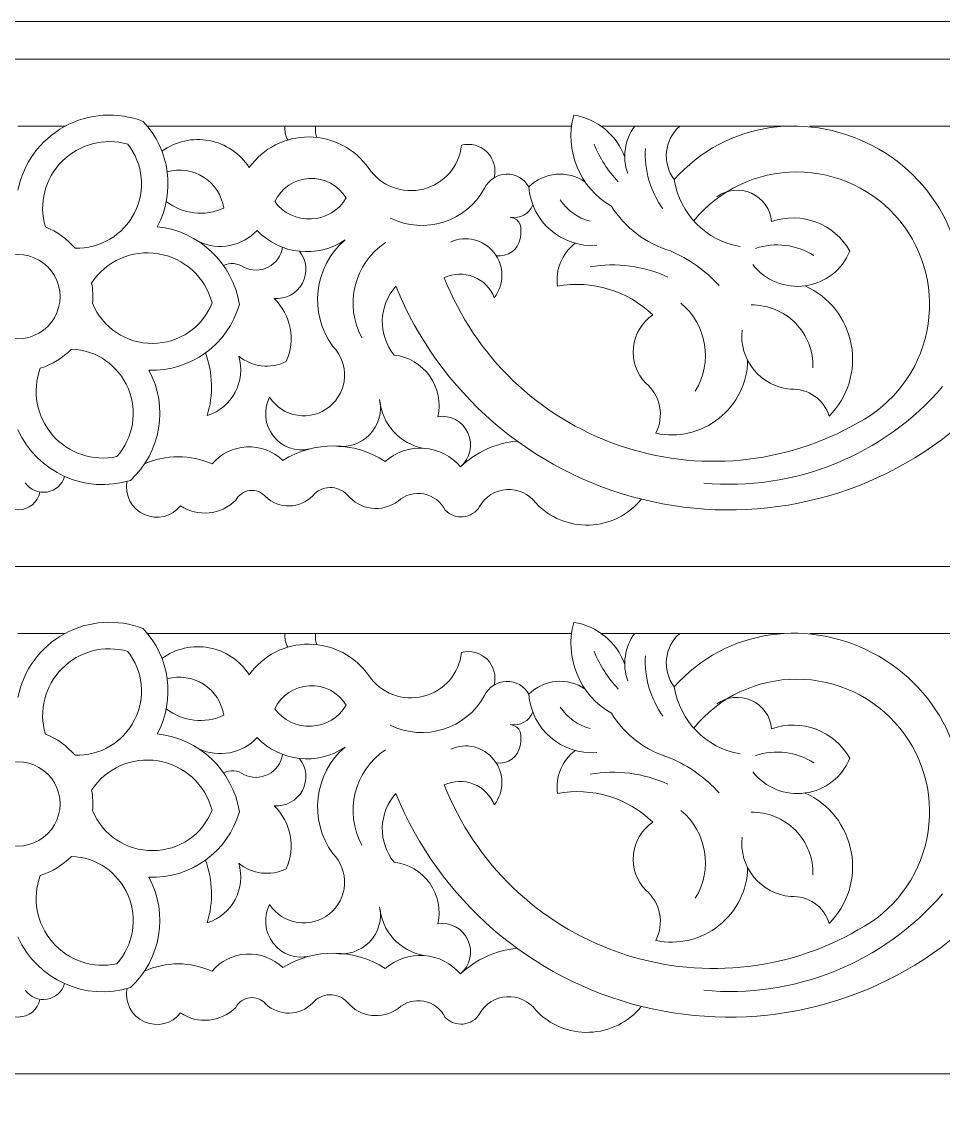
# Model space of a CAD drawing. Header units: millimetres. Extents: x 5151 to 5396, y 1629 to 1892.
# Drawn here: x 5254.1 to 5303, y 1834.7 to 1891.9 of the extents above; entities that cross this region are included whole.
import ezdxf

# ---------------------------------------------------------------- set-up
doc = ezdxf.new("R2010")
doc.units = ezdxf.units.MM
doc.header["$MEASUREMENT"] = 0
doc.layers.add('SITARA ALL', color=18, linetype='Continuous', true_color=0x000000)

msp = doc.modelspace()

# ---------------------------------------------------------------- linework, layer by layer
at = {"layer": 'SITARA ALL', "lineweight": 9}
for points, knots in [([(5151.918, 1891.909), (5151.918, 1891.909), (5395.918, 1891.909), (5395.918, 1891.909), (5395.918, 1891.909), (5395.918, 1769.909), (5395.918, 1769.909), (5395.918, 1769.909), (5151.918, 1769.909), (5151.918, 1769.909), (5151.918, 1769.909), (5151.918, 1891.909), (5151.918, 1891.909)], [0, 0, 0, 0, 0.25, 0.25, 0.25, 0.5, 0.5, 0.5, 0.75, 0.75, 0.75, 1, 1, 1, 1]), ([(5260.558, 1886.619), (5259.194, 1887.15), (5257.665, 1887.048), (5256.383, 1886.342), (5255.101, 1885.637), (5254.2, 1884.408), (5253.918, 1882.972)], [0, 0, 0, 0, 0.333333, 0.333333, 0.333333, 1, 1, 1, 1]), ([(5303.622, 1874.762), (5304.89, 1878.748), (5303.2, 1883.078), (5299.567, 1885.15), (5295.934, 1887.223), (5291.508, 1886.65), (5288.722, 1883.53)], [0, 0, 0, 0, 0.333333, 0.333333, 0.333333, 1, 1, 1, 1]), ([(5259.745, 1885.411), (5258.505, 1885.767), (5257.169, 1885.418), (5256.26, 1884.503), (5255.351, 1883.587), (5255.008, 1882.264), (5255.372, 1881.026)], [0, 0, 0, 0, 0.333333, 0.333333, 0.333333, 1, 1, 1, 1]), ([(5266.181, 1884.171), (5265.7, 1884.922), (5264.93, 1885.44), (5264.054, 1885.603), (5263.177, 1885.766), (5262.276, 1885.561), (5261.558, 1885.033)], [0, 0, 0, 0, 0.333333, 0.333333, 0.333333, 1, 1, 1, 1]), ([(5272.522, 1884.127), (5271.801, 1885.164), (5270.621, 1885.785), (5269.358, 1885.792), (5268.095, 1885.799), (5266.914, 1885.2), (5266.181, 1884.171)], [0, 0, 0, 0, 0.333333, 0.333333, 0.333333, 1, 1, 1, 1]), ([(5256.945, 1879.902), (5258.272, 1879.86), (5259.502, 1880.591), (5260.1, 1881.776), (5260.697, 1882.961), (5260.566, 1884.369), (5259.745, 1885.411)], [0, 0, 0, 0, 0.333333, 0.333333, 0.333333, 1, 1, 1, 1]), ([(5272.522, 1884.127), (5273.162, 1883.19), (5274.32, 1882.753), (5275.42, 1883.033), (5276.52, 1883.313), (5277.324, 1884.226), (5277.438, 1885.355)], [0, 0, 0, 0, 0.333333, 0.333333, 0.333333, 1, 1, 1, 1]), ([(5279.173, 1883.633), (5279.296, 1884.121), (5279.151, 1884.637), (5278.794, 1884.99), (5278.436, 1885.343), (5277.924, 1885.483), (5277.438, 1885.355)], [0, 0, 0, 0, 0.333333, 0.333333, 0.333333, 1, 1, 1, 1]), ([(5264.83, 1882.023), (5264.729, 1882.699), (5264.342, 1883.298), (5263.767, 1883.667), (5263.192, 1884.035), (5262.49, 1884.139), (5261.834, 1883.949)], [0, 0, 0, 0, 0.333333, 0.333333, 0.333333, 1, 1, 1, 1]), ([(5298.463, 1870.645), (5300.345, 1871.623), (5301.687, 1873.397), (5302.116, 1875.473), (5302.545, 1877.55), (5302.025, 1879.7), (5300.686, 1881.344), (5299.345, 1882.988), (5297.336, 1883.941), (5295.216, 1883.939), (5293.095, 1883.937), (5291.096, 1882.991), (5289.759, 1881.345)], [0, 0, 0, 0, 0.2, 0.2, 0.2, 0.4, 0.4, 0.4, 0.6, 0.6, 0.6, 1, 1, 1, 1]), ([(5271.323, 1882.562), (5270.909, 1883.239), (5270.158, 1883.634), (5269.366, 1883.592), (5268.574, 1883.549), (5267.873, 1883.083), (5267.535, 1882.366)], [0, 0, 0, 0, 0.333333, 0.333333, 0.333333, 1, 1, 1, 1]), ([(5281.01, 1883.142), (5280.77, 1883.573), (5280.31, 1883.834), (5279.816, 1883.82), (5279.323, 1883.806), (5278.882, 1883.524), (5278.667, 1883.08)], [0, 0, 0, 0, 0.333333, 0.333333, 0.333333, 1, 1, 1, 1]), ([(5293.889, 1881.312), (5293.825, 1881.969), (5293.414, 1882.54), (5292.812, 1882.81), (5292.21, 1883.08), (5291.515, 1883.011), (5290.982, 1882.622)], [0, 0, 0, 0, 0.333333, 0.333333, 0.333333, 1, 1, 1, 1]), ([(5267.535, 1882.366), (5267.989, 1881.751), (5268.722, 1881.405), (5269.485, 1881.446), (5270.249, 1881.486), (5270.937, 1881.902), (5271.323, 1882.562)], [0, 0, 0, 0, 0.333333, 0.333333, 0.333333, 1, 1, 1, 1]), ([(5279.299, 1879.499), (5279.89, 1879.412), (5280.444, 1879.811), (5280.549, 1880.399), (5280.655, 1880.987), (5280.614, 1881.419), (5280.03, 1881.544)], [0, 0, 0, 0, 0.333333, 0.333333, 0.333333, 1, 1, 1, 1]), ([(5279.178, 1877.269), (5279.727, 1877.975), (5279.72, 1878.966), (5279.161, 1879.664), (5278.602, 1880.361), (5277.676, 1880.602), (5276.867, 1880.221)], [0, 0, 0, 0, 0.333333, 0.333333, 0.333333, 1, 1, 1, 1]), ([(5265.894, 1878.889), (5266.302, 1878.68), (5266.786, 1878.682), (5267.193, 1878.893), (5267.6, 1879.104), (5267.879, 1879.496), (5267.943, 1879.95)], [0, 0, 0, 0, 0.333333, 0.333333, 0.333333, 1, 1, 1, 1]), ([(5256.153, 1877.328), (5256.153, 1878.126), (5255.727, 1878.864), (5255.035, 1879.263), (5254.344, 1879.662), (5253.492, 1879.662), (5252.8, 1879.263), (5252.109, 1878.864), (5251.683, 1878.126), (5251.683, 1877.328), (5251.683, 1876.529), (5252.109, 1875.791), (5252.8, 1875.392), (5253.492, 1874.993), (5254.344, 1874.993), (5255.035, 1875.392), (5255.727, 1875.791), (5256.153, 1876.529), (5256.153, 1877.328)], [0, 0, 0, 0, 0.166667, 0.166667, 0.166667, 0.333333, 0.333333, 0.333333, 0.5, 0.5, 0.5, 0.666667, 0.666667, 0.666667, 0.833333, 0.833333, 0.833333, 1, 1, 1, 1]), ([(5264.212, 1876.999), (5263.859, 1878.359), (5262.736, 1879.381), (5261.35, 1879.605), (5259.963, 1879.829), (5258.588, 1879.231), (5257.825, 1878.051)], [0, 0, 0, 0, 0.333333, 0.333333, 0.333333, 1, 1, 1, 1]), ([(5267.502, 1877.232), (5268.121, 1877.175), (5268.713, 1877.495), (5269.005, 1878.043), (5269.297, 1878.591), (5269.238, 1879.253), (5268.845, 1879.734)], [0, 0, 0, 0, 0.333333, 0.333333, 0.333333, 1, 1, 1, 1]), ([(5292.889, 1879.029), (5293.549, 1878.184), (5294.61, 1877.755), (5295.672, 1877.904), (5296.734, 1878.053), (5297.632, 1878.748), (5298.033, 1879.742)], [0, 0, 0, 0, 0.333333, 0.333333, 0.333333, 1, 1, 1, 1]), ([(5279.178, 1877.269), (5278.984, 1877.776), (5278.587, 1878.178), (5278.084, 1878.379), (5277.58, 1878.58), (5277.018, 1878.563), (5276.528, 1878.33)], [0, 0, 0, 0, 0.333333, 0.333333, 0.333333, 1, 1, 1, 1]), ([(5276.528, 1878.33), (5278.165, 1874.173), (5281.531, 1870.935), (5285.749, 1869.462), (5289.966, 1867.988), (5294.594, 1868.412), (5298.463, 1870.645)], [0, 0, 0, 0, 0.333333, 0.333333, 0.333333, 1, 1, 1, 1]), ([(5273.96, 1877.879), (5276.255, 1872.251), (5281.099, 1868.057), (5286.996, 1866.59), (5292.894, 1865.122), (5299.104, 1866.528), (5303.769, 1870.423)], [0, 0, 0, 0, 0.333333, 0.333333, 0.333333, 1, 1, 1, 1]), ([(5296.938, 1870.989), (5297.928, 1871.984), (5298.367, 1873.402), (5298.111, 1874.783), (5297.856, 1876.164), (5296.948, 1877.326), (5295.667, 1877.9)], [0, 0, 0, 0, 0.333333, 0.333333, 0.333333, 1, 1, 1, 1]), ([(5257.876, 1876.976), (5258.403, 1875.68), (5259.667, 1874.837), (5261.065, 1874.848), (5262.464, 1874.858), (5263.705, 1875.696), (5264.212, 1876.999)], [0, 0, 0, 0, 0.333333, 0.333333, 0.333333, 1, 1, 1, 1]), ([(5296.08, 1873.558), (5296.105, 1874.442), (5295.768, 1875.298), (5295.146, 1875.927), (5294.525, 1876.555), (5293.678, 1876.903), (5292.794, 1876.888)], [0, 0, 0, 0, 0.333333, 0.333333, 0.333333, 1, 1, 1, 1]), ([(5287.589, 1876.357), (5287.006, 1875.966), (5286.627, 1875.336), (5286.556, 1874.638), (5286.485, 1873.939), (5286.727, 1873.249), (5287.221, 1872.749)], [0, 0, 0, 0, 0.333333, 0.333333, 0.333333, 1, 1, 1, 1]), ([(5292.317, 1875.556), (5292.236, 1874.797), (5292.464, 1874.037), (5292.948, 1873.447), (5293.432, 1872.857), (5294.129, 1872.485), (5294.889, 1872.416)], [0, 0, 0, 0, 0.333333, 0.333333, 0.333333, 1, 1, 1, 1]), ([(5267.266, 1871.991), (5267.602, 1871.479), (5268.137, 1871.134), (5268.742, 1871.039), (5269.346, 1870.944), (5269.959, 1871.107), (5270.434, 1871.491), (5270.91, 1871.876), (5271.201, 1872.443), (5271.236, 1873.053), (5271.27, 1873.664), (5271.047, 1874.258), (5270.618, 1874.693)], [0, 0, 0, 0, 0.2, 0.2, 0.2, 0.4, 0.4, 0.4, 0.6, 0.6, 0.6, 1, 1, 1, 1]), ([(5259.156, 1868.85), (5260.044, 1869.836), (5260.279, 1871.248), (5259.76, 1872.469), (5259.241, 1873.69), (5258.081, 1874.5), (5256.755, 1874.545)], [0, 0, 0, 0, 0.333333, 0.333333, 0.333333, 1, 1, 1, 1]), ([(5276.182, 1870.964), (5276.352, 1871.709), (5276.197, 1872.492), (5275.755, 1873.116), (5275.314, 1873.74), (5274.631, 1874.146), (5273.871, 1874.233)], [0, 0, 0, 0, 0.333333, 0.333333, 0.333333, 1, 1, 1, 1]), ([(5287.745, 1870.085), (5288.923, 1869.837), (5290.15, 1870.128), (5291.092, 1870.877), (5292.034, 1871.627), (5292.592, 1872.75), (5292.615, 1873.954)], [0, 0, 0, 0, 0.333333, 0.333333, 0.333333, 1, 1, 1, 1]), ([(5255.106, 1873.535), (5254.66, 1872.325), (5254.908, 1870.967), (5255.754, 1869.993), (5256.6, 1869.019), (5257.894, 1868.579), (5259.156, 1868.85)], [0, 0, 0, 0, 0.333333, 0.333333, 0.333333, 1, 1, 1, 1]), ([(5267.266, 1871.991), (5266.925, 1871.329), (5267, 1870.53), (5267.457, 1869.943), (5267.915, 1869.356), (5268.661, 1869.085), (5269.386, 1869.255)], [0, 0, 0, 0, 0.333333, 0.333333, 0.333333, 1, 1, 1, 1]), ([(5270.688, 1869.413), (5271.369, 1869.286), (5272.069, 1869.507), (5272.554, 1870.003), (5273.039, 1870.499), (5273.245, 1871.199), (5273.101, 1871.877)], [0, 0, 0, 0, 0.333333, 0.333333, 0.333333, 1, 1, 1, 1]), ([(5277.393, 1868.31), (5277.912, 1868.752), (5278.073, 1869.487), (5277.784, 1870.105), (5277.496, 1870.724), (5276.855, 1871.077), (5276.182, 1870.964)], [0, 0, 0, 0, 0.333333, 0.333333, 0.333333, 1, 1, 1, 1]), ([(5267.965, 1868.646), (5267.452, 1869.141), (5266.757, 1869.402), (5266.045, 1869.365), (5265.332, 1869.329), (5264.67, 1869.002), (5264.21, 1868.457)], [0, 0, 0, 0, 0.333333, 0.333333, 0.333333, 1, 1, 1, 1]), ([(5277.393, 1868.31), (5276.902, 1868.881), (5276.204, 1869.233), (5275.453, 1869.286), (5274.702, 1869.34), (5273.963, 1869.094), (5273.396, 1868.598)], [0, 0, 0, 0, 0.333333, 0.333333, 0.333333, 1, 1, 1, 1]), ([(5254.307, 1867.456), (5254.566, 1867.086), (5255.016, 1866.897), (5255.462, 1866.972), (5255.908, 1867.048), (5256.269, 1867.366), (5256.392, 1867.801)], [0, 0, 0, 0, 0.333333, 0.333333, 0.333333, 1, 1, 1, 1]), ([(5259.7, 1867.535), (5259.566, 1866.804), (5259.95, 1866.077), (5260.63, 1865.777), (5261.309, 1865.477), (5262.085, 1865.655), (5262.534, 1866.246)], [0, 0, 0, 0, 0.333333, 0.333333, 0.333333, 1, 1, 1, 1]), ([(5252.759, 1866.97), (5252.875, 1866.414), (5253.369, 1866.018), (5253.938, 1866.027), (5254.506, 1866.037), (5254.979, 1866.41), (5255.076, 1866.97)], [0, 0, 0, 0, 0.333333, 0.333333, 0.333333, 1, 1, 1, 1]), ([(5267.052, 1866.726), (5266.841, 1866.967), (5266.525, 1867.087), (5266.207, 1867.049), (5265.89, 1867.01), (5265.613, 1866.819), (5265.466, 1866.534)], [0, 0, 0, 0, 0.333333, 0.333333, 0.333333, 1, 1, 1, 1]), ([(5271.38, 1866.822), (5271.141, 1867.076), (5270.804, 1867.217), (5270.455, 1867.207), (5270.106, 1867.198), (5269.779, 1867.041), (5269.554, 1866.774)], [0, 0, 0, 0, 0.333333, 0.333333, 0.333333, 1, 1, 1, 1]), ([(5276.576, 1866.006), (5276.355, 1866.454), (5275.936, 1866.774), (5275.444, 1866.867), (5274.952, 1866.961), (5274.448, 1866.821), (5274.077, 1866.486)], [0, 0, 0, 0, 0.333333, 0.333333, 0.333333, 1, 1, 1, 1]), ([(5281.382, 1866.39), (5281.022, 1866.875), (5280.44, 1867.144), (5279.837, 1867.105), (5279.234, 1867.065), (5278.695, 1866.726), (5278.402, 1866.198)], [0, 0, 0, 0, 0.333333, 0.333333, 0.333333, 1, 1, 1, 1]), ([(5276.576, 1866.006), (5276.825, 1865.747), (5277.18, 1865.618), (5277.537, 1865.656), (5277.894, 1865.694), (5278.213, 1865.892), (5278.402, 1866.198)], [0, 0, 0, 0, 0.333333, 0.333333, 0.333333, 1, 1, 1, 1]), ([(5281.382, 1866.39), (5282.116, 1865.607), (5283.152, 1865.18), (5284.224, 1865.218), (5285.296, 1865.256), (5286.295, 1865.751), (5286.972, 1866.584)], [0, 0, 0, 0, 0.333333, 0.333333, 0.333333, 1, 1, 1, 1]), ([(5260.558, 1859.731), (5259.194, 1860.261), (5257.665, 1860.16), (5256.383, 1859.454), (5255.101, 1858.748), (5254.2, 1857.52), (5253.918, 1856.084)], [0, 0, 0, 0, 0.333333, 0.333333, 0.333333, 1, 1, 1, 1]), ([(5303.622, 1847.874), (5304.89, 1851.86), (5303.2, 1856.19), (5299.567, 1858.262), (5295.934, 1860.335), (5291.508, 1859.762), (5288.722, 1856.642)], [0, 0, 0, 0, 0.333333, 0.333333, 0.333333, 1, 1, 1, 1]), ([(5259.745, 1858.523), (5258.505, 1858.878), (5257.169, 1858.53), (5256.26, 1857.615), (5255.351, 1856.699), (5255.008, 1855.375), (5255.372, 1854.138)], [0, 0, 0, 0, 0.333333, 0.333333, 0.333333, 1, 1, 1, 1]), ([(5266.181, 1857.283), (5265.7, 1858.034), (5264.93, 1858.552), (5264.054, 1858.715), (5263.177, 1858.878), (5262.276, 1858.673), (5261.558, 1858.145)], [0, 0, 0, 0, 0.333333, 0.333333, 0.333333, 1, 1, 1, 1]), ([(5272.522, 1857.239), (5271.801, 1858.276), (5270.621, 1858.897), (5269.358, 1858.904), (5268.095, 1858.911), (5266.914, 1858.312), (5266.181, 1857.283)], [0, 0, 0, 0, 0.333333, 0.333333, 0.333333, 1, 1, 1, 1]), ([(5256.945, 1853.014), (5258.272, 1852.972), (5259.502, 1853.703), (5260.1, 1854.888), (5260.697, 1856.073), (5260.566, 1857.481), (5259.745, 1858.523)], [0, 0, 0, 0, 0.333333, 0.333333, 0.333333, 1, 1, 1, 1]), ([(5272.522, 1857.239), (5273.162, 1856.302), (5274.32, 1855.864), (5275.42, 1856.145), (5276.52, 1856.425), (5277.324, 1857.337), (5277.438, 1858.467)], [0, 0, 0, 0, 0.333333, 0.333333, 0.333333, 1, 1, 1, 1]), ([(5279.173, 1856.745), (5279.296, 1857.233), (5279.151, 1857.749), (5278.794, 1858.102), (5278.436, 1858.455), (5277.924, 1858.595), (5277.438, 1858.467)], [0, 0, 0, 0, 0.333333, 0.333333, 0.333333, 1, 1, 1, 1]), ([(5264.83, 1855.135), (5264.729, 1855.811), (5264.342, 1856.41), (5263.767, 1856.778), (5263.192, 1857.147), (5262.49, 1857.251), (5261.834, 1857.061)], [0, 0, 0, 0, 0.333333, 0.333333, 0.333333, 1, 1, 1, 1]), ([(5298.463, 1843.757), (5300.345, 1844.735), (5301.687, 1846.508), (5302.116, 1848.585), (5302.545, 1850.662), (5302.025, 1852.812), (5300.686, 1854.456), (5299.345, 1856.1), (5297.336, 1857.053), (5295.216, 1857.051), (5293.095, 1857.049), (5291.096, 1856.103), (5289.759, 1854.456)], [0, 0, 0, 0, 0.2, 0.2, 0.2, 0.4, 0.4, 0.4, 0.6, 0.6, 0.6, 1, 1, 1, 1]), ([(5271.323, 1855.674), (5270.909, 1856.351), (5270.158, 1856.746), (5269.366, 1856.704), (5268.574, 1856.661), (5267.873, 1856.195), (5267.535, 1855.478)], [0, 0, 0, 0, 0.333333, 0.333333, 0.333333, 1, 1, 1, 1]), ([(5281.01, 1856.253), (5280.77, 1856.684), (5280.31, 1856.946), (5279.816, 1856.932), (5279.323, 1856.918), (5278.882, 1856.636), (5278.667, 1856.192)], [0, 0, 0, 0, 0.333333, 0.333333, 0.333333, 1, 1, 1, 1]), ([(5293.889, 1854.424), (5293.825, 1855.081), (5293.414, 1855.652), (5292.812, 1855.922), (5292.21, 1856.192), (5291.515, 1856.123), (5290.982, 1855.734)], [0, 0, 0, 0, 0.333333, 0.333333, 0.333333, 1, 1, 1, 1]), ([(5267.535, 1855.478), (5267.989, 1854.862), (5268.722, 1854.517), (5269.485, 1854.557), (5270.249, 1854.598), (5270.937, 1855.014), (5271.323, 1855.674)], [0, 0, 0, 0, 0.333333, 0.333333, 0.333333, 1, 1, 1, 1]), ([(5279.299, 1852.61), (5279.89, 1852.524), (5280.444, 1852.923), (5280.549, 1853.511), (5280.655, 1854.099), (5280.614, 1854.531), (5280.03, 1854.655)], [0, 0, 0, 0, 0.333333, 0.333333, 0.333333, 1, 1, 1, 1]), ([(5279.178, 1850.381), (5279.727, 1851.087), (5279.72, 1852.077), (5279.161, 1852.775), (5278.602, 1853.473), (5277.676, 1853.714), (5276.867, 1853.333)], [0, 0, 0, 0, 0.333333, 0.333333, 0.333333, 1, 1, 1, 1]), ([(5264.212, 1850.111), (5263.859, 1851.471), (5262.736, 1852.493), (5261.35, 1852.717), (5259.963, 1852.941), (5258.588, 1852.343), (5257.825, 1851.163)], [0, 0, 0, 0, 0.333333, 0.333333, 0.333333, 1, 1, 1, 1]), ([(5265.894, 1852.001), (5266.302, 1851.792), (5266.786, 1851.794), (5267.193, 1852.005), (5267.6, 1852.216), (5267.879, 1852.608), (5267.943, 1853.062)], [0, 0, 0, 0, 0.333333, 0.333333, 0.333333, 1, 1, 1, 1]), ([(5256.153, 1850.439), (5256.153, 1851.238), (5255.727, 1851.976), (5255.035, 1852.375), (5254.344, 1852.774), (5253.492, 1852.774), (5252.8, 1852.375), (5252.109, 1851.976), (5251.683, 1851.238), (5251.683, 1850.439), (5251.683, 1849.641), (5252.109, 1848.903), (5252.8, 1848.504), (5253.492, 1848.105), (5254.344, 1848.105), (5255.035, 1848.504), (5255.727, 1848.903), (5256.153, 1849.641), (5256.153, 1850.439)], [0, 0, 0, 0, 0.166667, 0.166667, 0.166667, 0.333333, 0.333333, 0.333333, 0.5, 0.5, 0.5, 0.666667, 0.666667, 0.666667, 0.833333, 0.833333, 0.833333, 1, 1, 1, 1]), ([(5267.502, 1850.344), (5268.121, 1850.287), (5268.713, 1850.607), (5269.005, 1851.155), (5269.297, 1851.703), (5269.238, 1852.365), (5268.845, 1852.845)], [0, 0, 0, 0, 0.333333, 0.333333, 0.333333, 1, 1, 1, 1]), ([(5292.889, 1852.141), (5293.549, 1851.295), (5294.61, 1850.866), (5295.672, 1851.016), (5296.734, 1851.165), (5297.632, 1851.86), (5298.033, 1852.854)], [0, 0, 0, 0, 0.333333, 0.333333, 0.333333, 1, 1, 1, 1]), ([(5279.178, 1850.381), (5278.984, 1850.888), (5278.587, 1851.29), (5278.084, 1851.491), (5277.58, 1851.692), (5277.018, 1851.675), (5276.528, 1851.442)], [0, 0, 0, 0, 0.333333, 0.333333, 0.333333, 1, 1, 1, 1]), ([(5276.528, 1851.442), (5278.165, 1847.285), (5281.531, 1844.047), (5285.749, 1842.574), (5289.966, 1841.1), (5294.594, 1841.524), (5298.463, 1843.757)], [0, 0, 0, 0, 0.333333, 0.333333, 0.333333, 1, 1, 1, 1]), ([(5273.96, 1850.991), (5276.255, 1845.363), (5281.099, 1841.169), (5286.996, 1839.702), (5292.894, 1838.234), (5299.104, 1839.64), (5303.769, 1843.535)], [0, 0, 0, 0, 0.333333, 0.333333, 0.333333, 1, 1, 1, 1]), ([(5296.938, 1844.101), (5297.928, 1845.096), (5298.367, 1846.514), (5298.111, 1847.895), (5297.856, 1849.275), (5296.948, 1850.438), (5295.667, 1851.012)], [0, 0, 0, 0, 0.333333, 0.333333, 0.333333, 1, 1, 1, 1]), ([(5257.876, 1850.088), (5258.403, 1848.792), (5259.667, 1847.949), (5261.065, 1847.959), (5262.464, 1847.97), (5263.705, 1848.807), (5264.212, 1850.111)], [0, 0, 0, 0, 0.333333, 0.333333, 0.333333, 1, 1, 1, 1]), ([(5296.08, 1846.67), (5296.105, 1847.554), (5295.768, 1848.409), (5295.146, 1849.038), (5294.525, 1849.667), (5293.678, 1850.015), (5292.794, 1850)], [0, 0, 0, 0, 0.333333, 0.333333, 0.333333, 1, 1, 1, 1]), ([(5287.589, 1849.469), (5287.006, 1849.078), (5286.627, 1848.448), (5286.556, 1847.749), (5286.485, 1847.051), (5286.727, 1846.36), (5287.221, 1845.861)], [0, 0, 0, 0, 0.333333, 0.333333, 0.333333, 1, 1, 1, 1]), ([(5292.317, 1848.668), (5292.236, 1847.909), (5292.464, 1847.149), (5292.948, 1846.559), (5293.432, 1845.968), (5294.129, 1845.597), (5294.889, 1845.528)], [0, 0, 0, 0, 0.333333, 0.333333, 0.333333, 1, 1, 1, 1]), ([(5267.266, 1845.102), (5267.602, 1844.591), (5268.137, 1844.246), (5268.742, 1844.151), (5269.346, 1844.056), (5269.959, 1844.219), (5270.434, 1844.603), (5270.91, 1844.988), (5271.201, 1845.555), (5271.236, 1846.165), (5271.27, 1846.776), (5271.047, 1847.37), (5270.618, 1847.805)], [0, 0, 0, 0, 0.2, 0.2, 0.2, 0.4, 0.4, 0.4, 0.6, 0.6, 0.6, 1, 1, 1, 1]), ([(5259.156, 1841.962), (5260.044, 1842.948), (5260.279, 1844.36), (5259.76, 1845.581), (5259.241, 1846.802), (5258.081, 1847.611), (5256.755, 1847.657)], [0, 0, 0, 0, 0.333333, 0.333333, 0.333333, 1, 1, 1, 1]), ([(5276.182, 1844.076), (5276.352, 1844.821), (5276.197, 1845.604), (5275.755, 1846.228), (5275.314, 1846.852), (5274.631, 1847.258), (5273.871, 1847.345)], [0, 0, 0, 0, 0.333333, 0.333333, 0.333333, 1, 1, 1, 1]), ([(5255.106, 1846.647), (5254.66, 1845.437), (5254.908, 1844.079), (5255.754, 1843.105), (5256.6, 1842.13), (5257.894, 1841.691), (5259.156, 1841.962)], [0, 0, 0, 0, 0.333333, 0.333333, 0.333333, 1, 1, 1, 1]), ([(5287.745, 1843.197), (5288.923, 1842.949), (5290.15, 1843.24), (5291.092, 1843.989), (5292.034, 1844.739), (5292.592, 1845.862), (5292.615, 1847.066)], [0, 0, 0, 0, 0.333333, 0.333333, 0.333333, 1, 1, 1, 1]), ([(5267.266, 1845.102), (5266.925, 1844.441), (5267, 1843.641), (5267.457, 1843.054), (5267.915, 1842.467), (5268.661, 1842.197), (5269.386, 1842.366)], [0, 0, 0, 0, 0.333333, 0.333333, 0.333333, 1, 1, 1, 1]), ([(5270.688, 1842.525), (5271.369, 1842.398), (5272.069, 1842.619), (5272.554, 1843.115), (5273.039, 1843.611), (5273.245, 1844.311), (5273.101, 1844.989)], [0, 0, 0, 0, 0.333333, 0.333333, 0.333333, 1, 1, 1, 1]), ([(5277.393, 1841.422), (5277.912, 1841.864), (5278.072, 1842.599), (5277.784, 1843.217), (5277.496, 1843.835), (5276.855, 1844.189), (5276.182, 1844.076)], [0, 0, 0, 0, 0.333333, 0.333333, 0.333333, 1, 1, 1, 1]), ([(5267.965, 1841.758), (5267.452, 1842.253), (5266.757, 1842.513), (5266.045, 1842.477), (5265.332, 1842.441), (5264.67, 1842.114), (5264.21, 1841.569)], [0, 0, 0, 0, 0.333333, 0.333333, 0.333333, 1, 1, 1, 1]), ([(5277.393, 1841.422), (5276.902, 1841.993), (5276.204, 1842.344), (5275.453, 1842.398), (5274.702, 1842.452), (5273.963, 1842.206), (5273.396, 1841.71)], [0, 0, 0, 0, 0.333333, 0.333333, 0.333333, 1, 1, 1, 1]), ([(5254.307, 1840.568), (5254.566, 1840.197), (5255.016, 1840.009), (5255.462, 1840.084), (5255.907, 1840.159), (5256.269, 1840.478), (5256.392, 1840.913)], [0, 0, 0, 0, 0.333333, 0.333333, 0.333333, 1, 1, 1, 1]), ([(5259.7, 1840.647), (5259.566, 1839.916), (5259.95, 1839.189), (5260.63, 1838.889), (5261.309, 1838.589), (5262.085, 1838.767), (5262.534, 1839.358)], [0, 0, 0, 0, 0.333333, 0.333333, 0.333333, 1, 1, 1, 1]), ([(5252.759, 1840.082), (5252.875, 1839.525), (5253.369, 1839.13), (5253.938, 1839.139), (5254.506, 1839.149), (5254.979, 1839.522), (5255.076, 1840.082)], [0, 0, 0, 0, 0.333333, 0.333333, 0.333333, 1, 1, 1, 1]), ([(5267.052, 1839.838), (5266.841, 1840.079), (5266.525, 1840.199), (5266.207, 1840.16), (5265.89, 1840.122), (5265.613, 1839.931), (5265.466, 1839.646)], [0, 0, 0, 0, 0.333333, 0.333333, 0.333333, 1, 1, 1, 1]), ([(5271.38, 1839.933), (5271.141, 1840.188), (5270.804, 1840.328), (5270.455, 1840.319), (5270.106, 1840.309), (5269.779, 1840.153), (5269.554, 1839.885)], [0, 0, 0, 0, 0.333333, 0.333333, 0.333333, 1, 1, 1, 1]), ([(5276.576, 1839.117), (5276.355, 1839.566), (5275.936, 1839.885), (5275.444, 1839.979), (5274.952, 1840.073), (5274.448, 1839.933), (5274.077, 1839.597)], [0, 0, 0, 0, 0.333333, 0.333333, 0.333333, 1, 1, 1, 1]), ([(5281.382, 1839.501), (5281.022, 1839.987), (5280.44, 1840.256), (5279.837, 1840.217), (5279.234, 1840.177), (5278.695, 1839.838), (5278.402, 1839.309)], [0, 0, 0, 0, 0.333333, 0.333333, 0.333333, 1, 1, 1, 1]), ([(5276.576, 1839.117), (5276.825, 1838.859), (5277.18, 1838.73), (5277.537, 1838.768), (5277.894, 1838.806), (5278.213, 1839.004), (5278.402, 1839.309)], [0, 0, 0, 0, 0.333333, 0.333333, 0.333333, 1, 1, 1, 1]), ([(5281.382, 1839.501), (5282.116, 1838.719), (5283.152, 1838.292), (5284.224, 1838.33), (5285.296, 1838.368), (5286.295, 1838.863), (5286.972, 1839.695)], [0, 0, 0, 0, 0.333333, 0.333333, 0.333333, 1, 1, 1, 1])]:
    msp.add_open_spline(points, degree=3, knots=knots, dxfattribs=at)
for points in [[(5153.918, 1889.909), (5153.918, 1889.909), (5353.918, 1889.909), (5353.918, 1889.909)], [(5283.394, 1886.95), (5282.882, 1885.076), (5283.702, 1883.094), (5285.389, 1882.132)], [(5286.1, 1884.721), (5285.673, 1885.903), (5284.636, 1886.757), (5283.394, 1886.95)], [(5256.427, 1886.368), (5256.427, 1886.368), (5253.918, 1886.368), (5253.918, 1886.368)], [(5261.307, 1881.037), (5262.285, 1882.866), (5261.985, 1885.114), (5260.558, 1886.619)], [(5283.278, 1886.368), (5283.278, 1886.368), (5260.78, 1886.368), (5260.78, 1886.368)], [(5268.094, 1886.368), (5268.047, 1886.115), (5268.097, 1885.853), (5268.234, 1885.635)], [(5269.706, 1886.368), (5269.672, 1886.167), (5269.693, 1885.961), (5269.767, 1885.771)], [(5294.555, 1886.368), (5294.555, 1886.368), (5284.84, 1886.368), (5284.84, 1886.368)], [(5286.625, 1886.368), (5286.096, 1885.643), (5285.956, 1884.705), (5286.253, 1883.857)], [(5289.015, 1886.368), (5288.193, 1885.642), (5288.064, 1884.408), (5288.722, 1883.53)], [(5306.903, 1886.368), (5306.903, 1886.368), (5295.916, 1886.368), (5295.916, 1886.368)], [(5284.471, 1885.416), (5284.77, 1884.674), (5285.207, 1883.995), (5285.758, 1883.415)], [(5287.193, 1885.177), (5287.129, 1884.037), (5287.456, 1882.91), (5288.12, 1881.981)], [(5284, 1883.406), (5283.069, 1884.053), (5281.811, 1883.942), (5281.01, 1883.142)], [(5288.722, 1883.53), (5289.008, 1881.719), (5290.414, 1880.291), (5292.222, 1879.98)], [(5273.661, 1881.493), (5275.487, 1880.601), (5277.69, 1881.298), (5278.667, 1883.08)], [(5281.01, 1883.142), (5281.154, 1881.293), (5282.763, 1879.909), (5284.612, 1880.049)], [(5261.785, 1882.37), (5262.656, 1881.694), (5263.829, 1881.56), (5264.83, 1882.023)], [(5280.03, 1881.544), (5280.534, 1881.44), (5281.039, 1881.716), (5281.223, 1882.196)], [(5282.677, 1882.459), (5283.049, 1881.899), (5283.612, 1881.495), (5284.262, 1881.324)], [(5285.389, 1882.132), (5286.106, 1880.981), (5287.221, 1880.135), (5288.523, 1879.756)], [(5298.033, 1879.742), (5297.213, 1881.2), (5295.469, 1881.862), (5293.889, 1881.312)], [(5256.945, 1879.902), (5256.522, 1880.4), (5255.981, 1880.786), (5255.372, 1881.026)], [(5256.945, 1879.902), (5256.522, 1880.4), (5255.981, 1880.786), (5255.372, 1881.026)], [(5256.945, 1879.902), (5256.522, 1880.4), (5255.981, 1880.786), (5255.372, 1881.026)], [(5265.665, 1876.91), (5265.31, 1879.112), (5263.526, 1880.803), (5261.307, 1881.037)], [(5263.513, 1880.245), (5264.563, 1879.751), (5265.811, 1879.992), (5266.601, 1880.843)], [(5266.601, 1880.843), (5267.826, 1879.554), (5269.802, 1879.34), (5271.273, 1880.34)], [(5271.273, 1880.34), (5269.606, 1878.92), (5269.319, 1876.456), (5270.618, 1874.693)], [(5273.41, 1880.197), (5271.755, 1879.081), (5271.212, 1876.897), (5272.155, 1875.138)], [(5283.466, 1880.156), (5282.768, 1879.619), (5282.411, 1878.751), (5282.528, 1877.878)], [(5296.128, 1879.505), (5295.206, 1880.092), (5294.069, 1880.232), (5293.032, 1879.885)], [(5291.097, 1877.916), (5290.382, 1878.708), (5289.504, 1879.335), (5288.523, 1879.756)], [(5265.894, 1878.889), (5265.579, 1879.112), (5265.168, 1879.145), (5264.822, 1878.975)], [(5288.389, 1878.367), (5287.1, 1878.961), (5285.661, 1879.148), (5284.262, 1878.905)], [(5287.589, 1876.357), (5286.247, 1877.653), (5284.363, 1878.22), (5282.528, 1877.878)], [(5257.876, 1876.976), (5257.908, 1877.335), (5257.891, 1877.697), (5257.825, 1878.051)], [(5257.876, 1876.976), (5257.908, 1877.335), (5257.891, 1877.697), (5257.825, 1878.051)], [(5273.96, 1877.879), (5273.037, 1876.85), (5272.998, 1875.304), (5273.871, 1874.233)], [(5268.143, 1873.884), (5268.658, 1875.024), (5268.402, 1876.363), (5267.502, 1877.232)], [(5289.84, 1872.321), (5290.782, 1873.85), (5290.458, 1875.835), (5289.078, 1876.983)], [(5260.861, 1873.435), (5263.071, 1873.354), (5265.052, 1874.785), (5265.665, 1876.91)], [(5255.106, 1873.535), (5255.73, 1873.731), (5256.297, 1874.078), (5256.755, 1874.545)], [(5255.106, 1873.535), (5255.73, 1873.731), (5256.297, 1874.078), (5256.755, 1874.545)], [(5255.106, 1873.535), (5255.73, 1873.731), (5256.297, 1874.078), (5256.755, 1874.545)], [(5263.953, 1871.028), (5264.291, 1872.114), (5264.259, 1873.28), (5263.861, 1874.345)], [(5263.953, 1871.028), (5265.28, 1871.445), (5266.026, 1872.847), (5265.629, 1874.179)], [(5265.629, 1874.179), (5266.336, 1873.595), (5267.32, 1873.479), (5268.143, 1873.884)], [(5259.881, 1867.587), (5261.512, 1869.082), (5261.917, 1871.492), (5260.861, 1873.435)], [(5287.745, 1870.085), (5288.209, 1870.988), (5287.993, 1872.09), (5287.221, 1872.749)], [(5290.285, 1867.444), (5295.091, 1866.998), (5299.813, 1868.905), (5302.957, 1872.567)], [(5296.938, 1870.989), (5296.669, 1871.884), (5295.821, 1872.475), (5294.889, 1872.416)], [(5273.101, 1871.877), (5273.206, 1870.579), (5274.172, 1869.515), (5275.455, 1869.287)], [(5253.918, 1870.271), (5254.946, 1868), (5257.5, 1866.848), (5259.881, 1867.587)], [(5273.396, 1868.598), (5271.748, 1869.667), (5269.632, 1869.687), (5267.965, 1868.646)], [(5280.375, 1869.67), (5279.256, 1869.563), (5278.207, 1869.085), (5277.393, 1868.31)], [(5264.21, 1868.457), (5263.072, 1868.974), (5261.767, 1868.975), (5260.629, 1868.458)], [(5267.052, 1866.726), (5267.758, 1866.051), (5268.875, 1866.071), (5269.554, 1866.774)], [(5271.38, 1866.822), (5272.047, 1866.01), (5273.231, 1865.862), (5274.077, 1866.486)], [(5262.534, 1866.246), (5263.456, 1865.63), (5264.683, 1865.749), (5265.466, 1866.534)], [(5153.918, 1863.021), (5153.918, 1863.021), (5353.918, 1863.021), (5353.918, 1863.021)], [(5283.394, 1860.062), (5282.882, 1858.188), (5283.702, 1856.206), (5285.389, 1855.244)], [(5286.1, 1857.833), (5285.673, 1859.015), (5284.636, 1859.869), (5283.394, 1860.062)], [(5256.427, 1859.48), (5256.427, 1859.48), (5253.918, 1859.48), (5253.918, 1859.48)], [(5261.307, 1854.149), (5262.285, 1855.978), (5261.985, 1858.226), (5260.558, 1859.731)], [(5283.278, 1859.48), (5283.278, 1859.48), (5260.78, 1859.48), (5260.78, 1859.48)], [(5268.094, 1859.48), (5268.047, 1859.227), (5268.097, 1858.965), (5268.234, 1858.747)], [(5269.706, 1859.48), (5269.672, 1859.279), (5269.693, 1859.073), (5269.767, 1858.883)], [(5294.555, 1859.48), (5294.555, 1859.48), (5284.84, 1859.48), (5284.84, 1859.48)], [(5286.625, 1859.48), (5286.096, 1858.755), (5285.956, 1857.817), (5286.253, 1856.969)], [(5289.015, 1859.48), (5288.193, 1858.754), (5288.064, 1857.52), (5288.722, 1856.642)], [(5306.903, 1859.48), (5306.903, 1859.48), (5295.916, 1859.48), (5295.916, 1859.48)], [(5284.471, 1858.528), (5284.77, 1857.786), (5285.207, 1857.107), (5285.758, 1856.527)], [(5287.193, 1858.289), (5287.129, 1857.149), (5287.456, 1856.022), (5288.12, 1855.093)], [(5284, 1856.518), (5283.069, 1857.165), (5281.811, 1857.054), (5281.01, 1856.253)], [(5288.722, 1856.642), (5289.008, 1854.83), (5290.414, 1853.403), (5292.222, 1853.092)], [(5273.661, 1854.605), (5275.487, 1853.713), (5277.69, 1854.41), (5278.667, 1856.192)], [(5281.01, 1856.253), (5281.154, 1854.405), (5282.763, 1853.021), (5284.612, 1853.161)], [(5261.785, 1855.481), (5262.656, 1854.806), (5263.829, 1854.672), (5264.83, 1855.135)], [(5280.03, 1854.655), (5280.534, 1854.552), (5281.039, 1854.828), (5281.223, 1855.308)], [(5282.677, 1855.571), (5283.049, 1855.011), (5283.612, 1854.607), (5284.262, 1854.436)], [(5285.389, 1855.244), (5286.106, 1854.093), (5287.221, 1853.247), (5288.523, 1852.868)], [(5298.033, 1852.854), (5297.213, 1854.312), (5295.469, 1854.974), (5293.889, 1854.424)], [(5256.945, 1853.014), (5256.522, 1853.512), (5255.981, 1853.898), (5255.372, 1854.138)], [(5256.945, 1853.014), (5256.522, 1853.512), (5255.981, 1853.898), (5255.372, 1854.138)], [(5256.945, 1853.014), (5256.522, 1853.512), (5255.981, 1853.898), (5255.372, 1854.138)], [(5265.665, 1850.022), (5265.31, 1852.224), (5263.526, 1853.915), (5261.307, 1854.149)], [(5263.513, 1853.357), (5264.563, 1852.863), (5265.811, 1853.104), (5266.601, 1853.955)], [(5266.601, 1853.955), (5267.826, 1852.666), (5269.802, 1852.452), (5271.273, 1853.452)], [(5271.273, 1853.452), (5269.606, 1852.032), (5269.319, 1849.568), (5270.618, 1847.805)], [(5273.41, 1853.309), (5271.755, 1852.193), (5271.212, 1850.009), (5272.155, 1848.25)], [(5283.466, 1853.268), (5282.768, 1852.731), (5282.411, 1851.863), (5282.528, 1850.99)], [(5296.128, 1852.616), (5295.206, 1853.204), (5294.069, 1853.344), (5293.032, 1852.997)], [(5291.097, 1851.028), (5290.382, 1851.82), (5289.504, 1852.447), (5288.523, 1852.868)], [(5265.894, 1852.001), (5265.579, 1852.224), (5265.168, 1852.257), (5264.822, 1852.087)], [(5288.389, 1851.479), (5287.1, 1852.072), (5285.661, 1852.26), (5284.262, 1852.016)], [(5287.589, 1849.469), (5286.247, 1850.765), (5284.363, 1851.332), (5282.528, 1850.99)], [(5257.876, 1850.088), (5257.908, 1850.447), (5257.891, 1850.808), (5257.825, 1851.163)], [(5257.876, 1850.088), (5257.908, 1850.447), (5257.891, 1850.808), (5257.825, 1851.163)], [(5273.96, 1850.991), (5273.037, 1849.962), (5272.998, 1848.416), (5273.871, 1847.345)], [(5268.143, 1846.996), (5268.658, 1848.136), (5268.402, 1849.475), (5267.502, 1850.344)], [(5289.84, 1845.433), (5290.782, 1846.962), (5290.458, 1848.947), (5289.078, 1850.095)], [(5260.861, 1846.547), (5263.071, 1846.466), (5265.052, 1847.897), (5265.665, 1850.022)], [(5255.106, 1846.647), (5255.73, 1846.843), (5256.297, 1847.189), (5256.755, 1847.657)], [(5255.106, 1846.647), (5255.73, 1846.843), (5256.297, 1847.189), (5256.755, 1847.657)], [(5255.106, 1846.647), (5255.73, 1846.843), (5256.297, 1847.189), (5256.755, 1847.657)], [(5263.953, 1844.14), (5264.291, 1845.226), (5264.259, 1846.392), (5263.861, 1847.457)], [(5263.953, 1844.14), (5265.28, 1844.557), (5266.027, 1845.959), (5265.629, 1847.291)], [(5265.629, 1847.291), (5266.336, 1846.707), (5267.32, 1846.591), (5268.143, 1846.996)], [(5259.881, 1840.699), (5261.512, 1842.194), (5261.917, 1844.603), (5260.861, 1846.547)], [(5287.745, 1843.197), (5288.209, 1844.1), (5287.993, 1845.202), (5287.221, 1845.861)], [(5290.285, 1840.556), (5295.091, 1840.11), (5299.813, 1842.017), (5302.957, 1845.679)], [(5296.938, 1844.101), (5296.669, 1844.995), (5295.821, 1845.587), (5294.889, 1845.528)], [(5273.101, 1844.989), (5273.206, 1843.691), (5274.172, 1842.627), (5275.455, 1842.399)], [(5253.918, 1843.383), (5254.946, 1841.112), (5257.5, 1839.96), (5259.881, 1840.699)], [(5273.396, 1841.71), (5271.748, 1842.779), (5269.632, 1842.799), (5267.965, 1841.758)], [(5280.375, 1842.782), (5279.256, 1842.675), (5278.207, 1842.197), (5277.393, 1841.422)], [(5264.21, 1841.569), (5263.072, 1842.086), (5261.767, 1842.087), (5260.629, 1841.57)], [(5267.052, 1839.838), (5267.758, 1839.163), (5268.875, 1839.183), (5269.554, 1839.885)], [(5271.38, 1839.933), (5272.047, 1839.122), (5273.231, 1838.974), (5274.077, 1839.597)], [(5262.534, 1839.358), (5263.456, 1838.741), (5264.683, 1838.861), (5265.466, 1839.646)], [(5153.918, 1836.133), (5153.918, 1836.133), (5353.918, 1836.133), (5353.918, 1836.133)]]:
    msp.add_open_spline(points, degree=3, dxfattribs=at)

doc.saveas('drawing.dxf')
